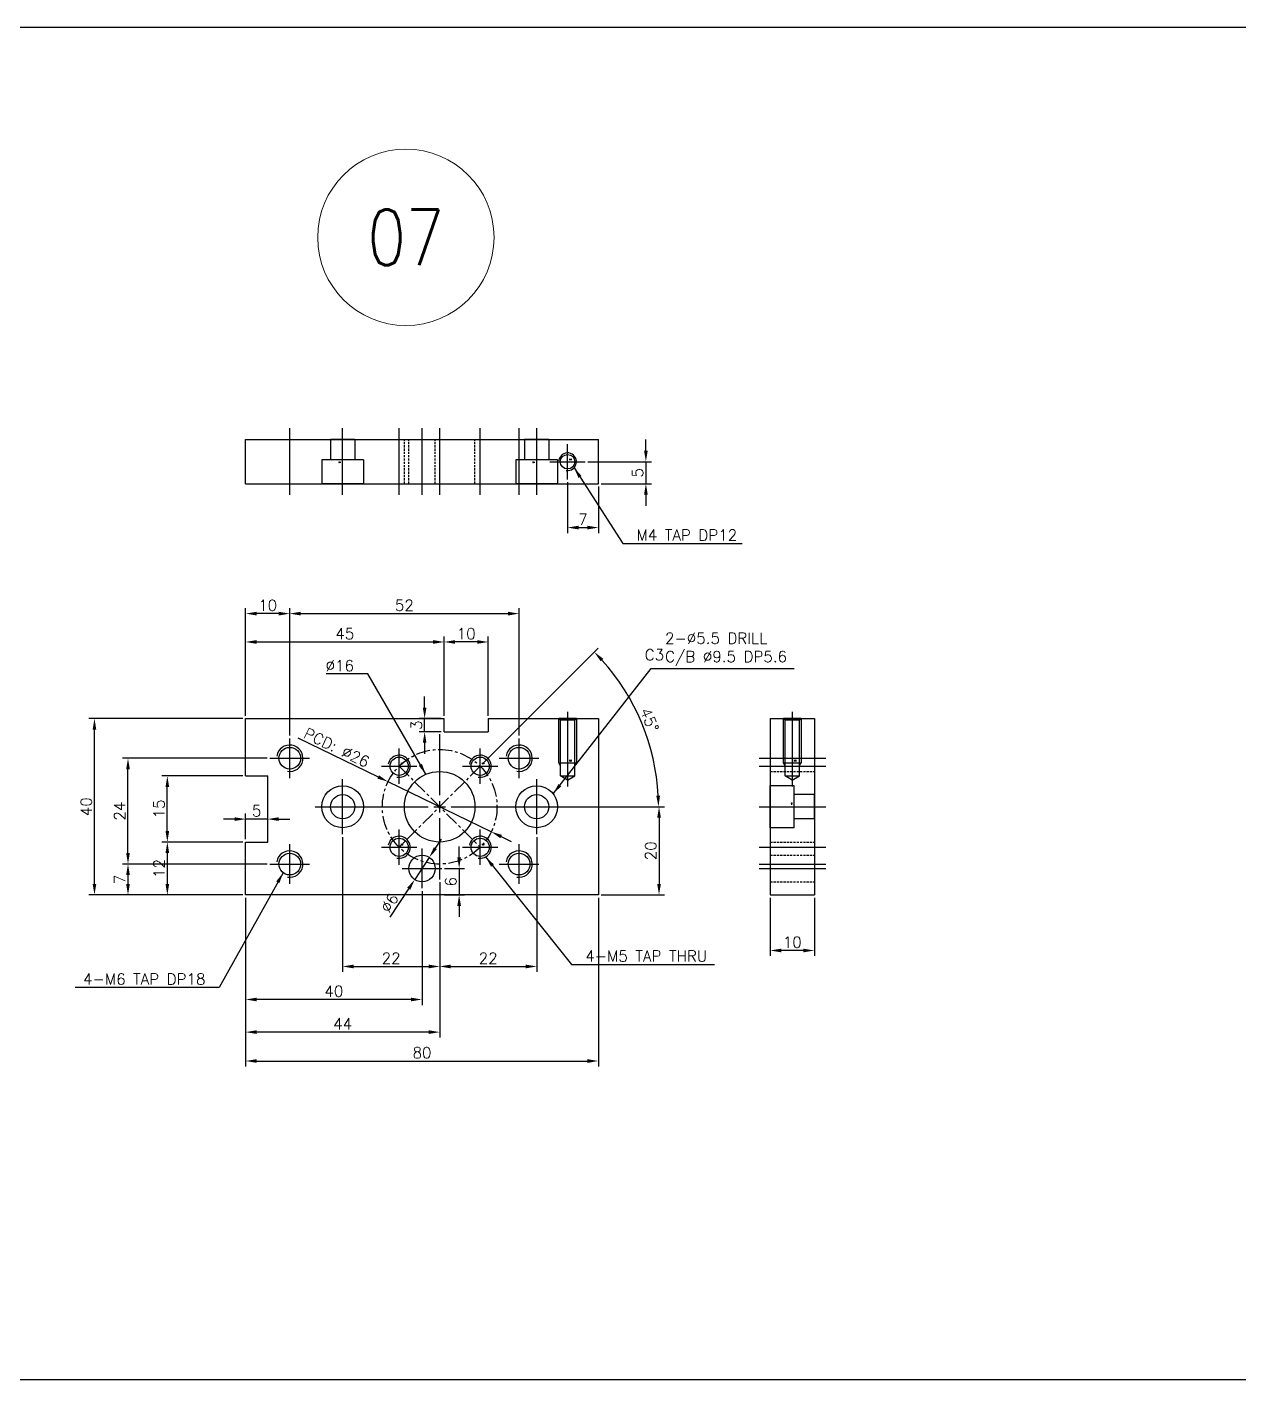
# Model space of a CAD drawing. Header units: millimetres. Extents: x 6260 to 8547, y 5314 to 5985.
# Drawn here: x 7997.2 to 8272, y 5314.5 to 5621.3 of the extents above; entities that cross this region are included whole.
import ezdxf
from ezdxf.enums import TextEntityAlignment as Align

# ---------------------------------------------------------------- set-up
doc = ezdxf.new("R2010")
doc.units = ezdxf.units.MM
for name, pattern in [('CENTER', [50.8, 31.75, -6.35, 6.35, -6.35]), ('DASHED', [0.75, 0.5, -0.25]), ('HIDDEN', [9.525, 6.35, -3.175])]:
    doc.linetypes.add(name, pattern=pattern)
doc.layers.add('05_Datum&CARLine', color=1, linetype='Continuous', lineweight=9)
doc.layers.add('22_Text', color=2, linetype='Continuous', lineweight=20)
doc.layers.add('1', color=220, linetype='CENTER')
doc.layers.add('3', color=223, linetype='HIDDEN')
doc.styles.get("Standard").update_dxf_attribs({"font": 'romans.shx', "bigfont": 'whgtxt.shx'})
doc.dimstyles.new('ISO-25', dxfattribs={"dimtxt": 2.5, "dimasz": 2.5, "dimexe": 1.25, "dimexo": 0.625, "dimtad": 1, "dimtxsty": 'Standard', "dimcen": 2.5, "dimadec": 0, "dimazin": 0, "dimtfac": 1, "dimtmove": 0, "dimatfit": 3, "dimfxl": 1, "dimarcsym": 0})

# ---------------------------------------------------------------- blocks, each defined once
blk = doc.blocks.new('*D343')
at = {"color": 0, "lineweight": -2, "transparency": 16777216}
for p, q in [((8046.18, 5436.5), (8027.8, 5436.5)), ((8029.05, 5434), (8029.05, 5427)), ((8046.18, 5424.5), (8027.8, 5424.5))]:
    blk.add_line(p, q, dxfattribs=at)
at = {"color": 0, "transparency": 16777216}
for points in [[(8028.64, 5434), (8029.47, 5434), (8029.05, 5436.5)], [(8028.64, 5427), (8029.47, 5427), (8029.05, 5424.5)]]:
    blk.add_solid(points, dxfattribs=at)
at = {"layer": 'Defpoints', "color": 0, "transparency": 16777216}
for p in [(8046.81, 5436.5), (8029.05, 5424.5), (8046.81, 5424.5)]:
    blk.add_point(p, dxfattribs=at)
at = {"color": 0, "transparency": 16777216, "insert": (8027.18, 5430.5), "char_height": 2.5, "attachment_point": 5, "rotation": 90}
blk.add_mtext('12', dxfattribs=at)
blk = doc.blocks.new('*D344')
at = {"color": 0, "lineweight": -2, "transparency": 16777216}
for p, q in [((8046.18, 5451.5), (8027.8, 5451.5)), ((8029.05, 5439), (8029.05, 5449)), ((8046.18, 5436.5), (8027.8, 5436.5))]:
    blk.add_line(p, q, dxfattribs=at)
at = {"color": 0, "transparency": 16777216}
for points in [[(8028.64, 5449), (8029.47, 5449), (8029.05, 5451.5)], [(8028.64, 5439), (8029.47, 5439), (8029.05, 5436.5)]]:
    blk.add_solid(points, dxfattribs=at)
at = {"layer": 'Defpoints', "color": 0, "transparency": 16777216}
for p in [(8029.05, 5451.5), (8046.81, 5451.5), (8046.81, 5436.5)]:
    blk.add_point(p, dxfattribs=at)
at = {"color": 0, "transparency": 16777216, "insert": (8027.18, 5444), "char_height": 2.5, "attachment_point": 5, "rotation": 90}
blk.add_mtext('15', dxfattribs=at)
blk = doc.blocks.new('*D345')
at = {"color": 0, "lineweight": -2, "transparency": 16777216}
for p, q in [((8044.31, 5441.69), (8041.81, 5441.69)), ((8046.81, 5437.12), (8046.81, 5442.94)), ((8051.81, 5441.69), (8046.81, 5441.69)), ((8051.81, 5437.12), (8051.81, 5442.94)), ((8054.31, 5441.69), (8056.81, 5441.69))]:
    blk.add_line(p, q, dxfattribs=at)
at = {"color": 0, "transparency": 16777216}
for points in [[(8044.31, 5442.11), (8044.31, 5441.27), (8046.81, 5441.69)], [(8054.31, 5442.11), (8054.31, 5441.27), (8051.81, 5441.69)]]:
    blk.add_solid(points, dxfattribs=at)
at = {"layer": 'Defpoints', "color": 0, "transparency": 16777216}
for p in [(8046.81, 5441.69), (8046.81, 5436.5), (8051.81, 5436.5)]:
    blk.add_point(p, dxfattribs=at)
at = {"color": 0, "transparency": 16777216, "insert": (8049.31, 5443.57), "char_height": 2.5, "attachment_point": 5}
blk.add_mtext('5', dxfattribs=at)
blk = doc.blocks.new('*D346')
at = {"color": 0, "lineweight": -2, "transparency": 16777216}
for p, q in [((8046.81, 5465.12), (8046.81, 5483.12)), ((8049.31, 5481.87), (8089.31, 5481.87)), ((8091.81, 5465.12), (8091.81, 5483.12))]:
    blk.add_line(p, q, dxfattribs=at)
at = {"color": 0, "transparency": 16777216}
for points in [[(8049.31, 5482.29), (8049.31, 5481.45), (8046.81, 5481.87)], [(8089.31, 5482.29), (8089.31, 5481.45), (8091.81, 5481.87)]]:
    blk.add_solid(points, dxfattribs=at)
at = {"layer": 'Defpoints', "color": 0, "transparency": 16777216}
for p in [(8091.81, 5481.87), (8046.81, 5464.5), (8091.81, 5464.5)]:
    blk.add_point(p, dxfattribs=at)
at = {"color": 0, "transparency": 16777216, "insert": (8069.31, 5483.75), "char_height": 2.5, "attachment_point": 5}
blk.add_mtext('45', dxfattribs=at)
blk = doc.blocks.new('*D347')
at = {"color": 0, "lineweight": -2, "transparency": 16777216}
for p, q in [((8091.81, 5465.12), (8091.81, 5483.12)), ((8099.31, 5481.87), (8094.31, 5481.87)), ((8101.81, 5465.12), (8101.81, 5483.12))]:
    blk.add_line(p, q, dxfattribs=at)
at = {"color": 0, "transparency": 16777216}
for points in [[(8094.31, 5482.29), (8094.31, 5481.45), (8091.81, 5481.87)], [(8099.31, 5482.29), (8099.31, 5481.45), (8101.81, 5481.87)]]:
    blk.add_solid(points, dxfattribs=at)
at = {"layer": 'Defpoints', "color": 0, "transparency": 16777216}
for p in [(8091.81, 5481.87), (8091.81, 5464.5), (8101.81, 5464.5)]:
    blk.add_point(p, dxfattribs=at)
at = {"color": 0, "transparency": 16777216, "insert": (8096.81, 5483.75), "char_height": 2.5, "attachment_point": 5}
blk.add_mtext('10', dxfattribs=at)
blk = doc.blocks.new('*D348')
at = {"color": 0, "lineweight": -2, "transparency": 16777216}
for p, q in [((8046.81, 5423.87), (8046.81, 5385.58)), ((8126.81, 5423.87), (8126.81, 5385.58)), ((8049.31, 5386.83), (8124.31, 5386.83))]:
    blk.add_line(p, q, dxfattribs=at)
at = {"color": 0, "transparency": 16777216}
for points in [[(8049.31, 5387.25), (8049.31, 5386.41), (8046.81, 5386.83)], [(8124.31, 5387.25), (8124.31, 5386.41), (8126.81, 5386.83)]]:
    blk.add_solid(points, dxfattribs=at)
at = {"layer": 'Defpoints', "color": 0, "transparency": 16777216}
for p in [(8046.81, 5424.5), (8126.81, 5424.5), (8126.81, 5386.83)]:
    blk.add_point(p, dxfattribs=at)
at = {"color": 0, "transparency": 16777216, "insert": (8086.81, 5388.71), "char_height": 2.5, "attachment_point": 5}
blk.add_mtext('80', dxfattribs=at)
blk = doc.blocks.new('*D349')
at = {"color": 0, "lineweight": -2, "transparency": 16777216}
for p, q in [((8046.18, 5464.5), (8011.28, 5464.5)), ((8012.53, 5427), (8012.53, 5462)), ((8046.18, 5424.5), (8011.28, 5424.5))]:
    blk.add_line(p, q, dxfattribs=at)
at = {"color": 0, "transparency": 16777216}
for points in [[(8012.11, 5462), (8012.94, 5462), (8012.53, 5464.5)], [(8012.11, 5427), (8012.94, 5427), (8012.53, 5424.5)]]:
    blk.add_solid(points, dxfattribs=at)
at = {"layer": 'Defpoints', "color": 0, "transparency": 16777216}
for p in [(8012.53, 5464.5), (8046.81, 5464.5), (8046.81, 5424.5)]:
    blk.add_point(p, dxfattribs=at)
at = {"color": 0, "transparency": 16777216, "insert": (8010.65, 5444.5), "char_height": 2.5, "attachment_point": 5, "rotation": 90}
blk.add_mtext('40', dxfattribs=at)
blk = doc.blocks.new('*D350')
at = {"color": 0, "lineweight": -2, "transparency": 16777216}
for p, q in [((8051.68, 5431.5), (8018.88, 5431.5)), ((8020.13, 5429), (8020.13, 5427)), ((8046.18, 5424.5), (8018.88, 5424.5))]:
    blk.add_line(p, q, dxfattribs=at)
at = {"color": 0, "transparency": 16777216}
for points in [[(8019.72, 5429), (8020.55, 5429), (8020.13, 5431.5)], [(8019.72, 5427), (8020.55, 5427), (8020.13, 5424.5)]]:
    blk.add_solid(points, dxfattribs=at)
at = {"layer": 'Defpoints', "color": 0, "transparency": 16777216}
for p in [(8052.31, 5431.5), (8020.13, 5424.5), (8046.81, 5424.5)]:
    blk.add_point(p, dxfattribs=at)
at = {"color": 0, "transparency": 16777216, "insert": (8018.26, 5428), "char_height": 2.5, "attachment_point": 5, "rotation": 90}
blk.add_mtext('7', dxfattribs=at)
blk = doc.blocks.new('*D351')
at = {"color": 0, "lineweight": -2, "transparency": 16777216}
for p, q in [((8051.68, 5455.5), (8018.88, 5455.5)), ((8020.13, 5434), (8020.13, 5453)), ((8051.68, 5431.5), (8018.88, 5431.5))]:
    blk.add_line(p, q, dxfattribs=at)
at = {"color": 0, "transparency": 16777216}
for points in [[(8019.72, 5453), (8020.55, 5453), (8020.13, 5455.5)], [(8019.72, 5434), (8020.55, 5434), (8020.13, 5431.5)]]:
    blk.add_solid(points, dxfattribs=at)
at = {"layer": 'Defpoints', "color": 0, "transparency": 16777216}
for p in [(8020.13, 5455.5), (8052.31, 5455.5), (8052.31, 5431.5)]:
    blk.add_point(p, dxfattribs=at)
at = {"color": 0, "transparency": 16777216, "insert": (8018.26, 5443.5), "char_height": 2.5, "attachment_point": 5, "rotation": 90}
blk.add_mtext('24', dxfattribs=at)
blk = doc.blocks.new('*D352')
at = {"color": 0, "lineweight": -2, "transparency": 16777216}
for p, q in [((8165.77, 5423.87), (8165.77, 5410.65)), ((8175.77, 5423.87), (8175.77, 5410.65)), ((8173.27, 5411.9), (8168.27, 5411.9))]:
    blk.add_line(p, q, dxfattribs=at)
at = {"color": 0, "transparency": 16777216}
for points in [[(8168.27, 5412.31), (8168.27, 5411.48), (8165.77, 5411.9)], [(8173.27, 5412.31), (8173.27, 5411.48), (8175.77, 5411.9)]]:
    blk.add_solid(points, dxfattribs=at)
at = {"layer": 'Defpoints', "color": 0, "transparency": 16777216}
for p in [(8165.77, 5424.5), (8175.77, 5424.5), (8165.77, 5411.9)]:
    blk.add_point(p, dxfattribs=at)
at = {"color": 0, "transparency": 16777216, "insert": (8170.77, 5413.77), "char_height": 2.5, "attachment_point": 5}
blk.add_mtext('10', dxfattribs=at)
blk = doc.blocks.new('*D353')
at = {"color": 0, "lineweight": -2, "transparency": 16777216}
for p, q in [((8119.68, 5444.5), (8141.8, 5444.5)), ((8140.55, 5442), (8140.55, 5427)), ((8127.43, 5424.5), (8141.8, 5424.5))]:
    blk.add_line(p, q, dxfattribs=at)
at = {"color": 0, "transparency": 16777216}
for points in [[(8140.13, 5442), (8140.97, 5442), (8140.55, 5444.5)], [(8140.13, 5427), (8140.97, 5427), (8140.55, 5424.5)]]:
    blk.add_solid(points, dxfattribs=at)
at = {"layer": 'Defpoints', "color": 0, "transparency": 16777216}
for p in [(8119.06, 5444.5), (8126.81, 5424.5), (8140.55, 5424.5)]:
    blk.add_point(p, dxfattribs=at)
at = {"color": 0, "transparency": 16777216, "insert": (8138.68, 5434.5), "char_height": 2.5, "attachment_point": 5, "rotation": 90}
blk.add_mtext('20', dxfattribs=at)
blk = doc.blocks.new('*D388')
at = {"color": 0, "lineweight": -2, "transparency": 16777216}
for p, q in [((8086.81, 5425.37), (8086.81, 5399.53)), ((8046.81, 5423.87), (8046.81, 5399.53)), ((8084.31, 5400.78), (8049.31, 5400.78))]:
    blk.add_line(p, q, dxfattribs=at)
at = {"color": 0, "transparency": 16777216}
for points in [[(8049.31, 5401.2), (8049.31, 5400.37), (8046.81, 5400.78)], [(8084.31, 5401.2), (8084.31, 5400.37), (8086.81, 5400.78)]]:
    blk.add_solid(points, dxfattribs=at)
at = {"layer": 'Defpoints', "color": 0, "transparency": 16777216}
for p in [(8086.81, 5426), (8046.81, 5424.5), (8046.81, 5400.78)]:
    blk.add_point(p, dxfattribs=at)
at = {"color": 0, "transparency": 16777216, "insert": (8066.81, 5402.66), "char_height": 2.5, "attachment_point": 5}
blk.add_mtext('40', dxfattribs=at)
blk = doc.blocks.new('*D389')
at = {"color": 0, "lineweight": -2, "transparency": 16777216}
for p, q in [((8095.22, 5433), (8095.22, 5435.5)), ((8091.93, 5430.5), (8096.47, 5430.5)), ((8095.22, 5430.5), (8095.22, 5424.5)), ((8091.93, 5424.5), (8096.47, 5424.5)), ((8095.22, 5422), (8095.22, 5419.5))]:
    blk.add_line(p, q, dxfattribs=at)
at = {"color": 0, "transparency": 16777216}
for points in [[(8094.8, 5433), (8095.64, 5433), (8095.22, 5430.5)], [(8094.8, 5422), (8095.64, 5422), (8095.22, 5424.5)]]:
    blk.add_solid(points, dxfattribs=at)
at = {"layer": 'Defpoints', "color": 0, "transparency": 16777216}
for p in [(8091.31, 5430.5), (8091.31, 5424.5), (8095.22, 5424.5)]:
    blk.add_point(p, dxfattribs=at)
at = {"color": 0, "transparency": 16777216, "insert": (8093.34, 5427.5), "char_height": 2.5, "attachment_point": 5, "rotation": 90}
blk.add_mtext('6', dxfattribs=at)
blk = doc.blocks.new('*D390')
at = {"color": 0, "lineweight": -2, "transparency": 16777216}
for p, q in [((8089.83, 5435.09), (8091.2, 5437.18)), ((8088.45, 5433), (8085.16, 5427.99)), ((8079.57, 5419.48), (8083.79, 5425.9))]:
    blk.add_line(p, q, dxfattribs=at)
at = {"color": 0, "transparency": 16777216}
for points in [[(8089.48, 5435.32), (8090.17, 5434.86), (8088.45, 5433)], [(8083.44, 5426.13), (8084.14, 5425.67), (8085.16, 5427.99)]]:
    blk.add_solid(points, dxfattribs=at)
at = {"layer": 'Defpoints', "color": 0, "transparency": 16777216}
for p in [(8088.45, 5433), (8085.16, 5427.99)]:
    blk.add_point(p, dxfattribs=at)
at = {"color": 0, "transparency": 16777216, "insert": (8079.43, 5422.67), "char_height": 2.5, "attachment_point": 5, "rotation": 56.6984}
blk.add_mtext('∅6', dxfattribs=at)
blk = doc.blocks.new('*U294')
at = {"layer": '1', "color": 0, "ltscale": 4, "transparency": 16777216}
for p, q in [((0, 2.6), (0, 16.5)), ((-16.5, 0), (-2.6, 0)), ((2.6, 0), (16.5, 0)), ((0, -16.5), (0, -2.6))]:
    blk.add_line(p, q, dxfattribs=at)
at = {"layer": '1', "color": 0, "linetype": 'Continuous', "ltscale": 4, "transparency": 16777216}
for p, q in [((-1.3, 0), (1.3, 0)), ((0, -1.3), (0, 1.3))]:
    blk.add_line(p, q, dxfattribs=at)
blk = doc.blocks.new('*D391')
at = {"color": 0, "lineweight": -2, "transparency": 16777216}
for p, q in [((8090.81, 5427.37), (8090.81, 5392.13)), ((8046.81, 5423.87), (8046.81, 5392.13)), ((8088.31, 5393.38), (8049.31, 5393.38))]:
    blk.add_line(p, q, dxfattribs=at)
at = {"color": 0, "transparency": 16777216}
for points in [[(8049.31, 5393.8), (8049.31, 5392.97), (8046.81, 5393.38)], [(8088.31, 5393.8), (8088.31, 5392.97), (8090.81, 5393.38)]]:
    blk.add_solid(points, dxfattribs=at)
at = {"layer": 'Defpoints', "color": 0, "transparency": 16777216}
for p in [(8090.81, 5428), (8046.81, 5424.5), (8046.81, 5393.38)]:
    blk.add_point(p, dxfattribs=at)
at = {"color": 0, "transparency": 16777216, "insert": (8068.81, 5395.26), "char_height": 2.5, "attachment_point": 5}
blk.add_mtext('44', dxfattribs=at)
blk = doc.blocks.new('*D392')
at = {"color": 0, "lineweight": -2, "transparency": 16777216}
for p, q in [((8058.64, 5460.09), (8076.86, 5451.26)), ((8102.5, 5438.82), (8079.11, 5450.17)), ((8104.75, 5437.73), (8107, 5436.64))]:
    blk.add_line(p, q, dxfattribs=at)
at = {"color": 0, "transparency": 16777216}
for points in [[(8077.04, 5451.63), (8076.68, 5450.88), (8079.11, 5450.17)], [(8104.93, 5438.11), (8104.57, 5437.36), (8102.5, 5438.82)]]:
    blk.add_solid(points, dxfattribs=at)
at = {"layer": 'Defpoints', "color": 0, "transparency": 16777216}
for p in [(8079.11, 5450.17), (8102.5, 5438.82)]:
    blk.add_point(p, dxfattribs=at)
at = {"color": 0, "transparency": 16777216, "insert": (8067.45, 5457.91), "char_height": 2.5, "attachment_point": 5, "rotation": 334.1267}
blk.add_mtext('PCD: ∅26', dxfattribs=at)
blk = doc.blocks.new('*D393')
at = {"color": 0, "lineweight": -2, "transparency": 16777216}
for p, q in [((8100.44, 5454.13), (8126.77, 5480.46)), ((8107.93, 5444.5), (8141.67, 5444.5))]:
    blk.add_line(p, q, dxfattribs=at)
blk.add_arc((8090.81, 5444.5), 49.61, 2.8874, 42.1126, dxfattribs=at)
at = {"color": 0, "transparency": 16777216}
for points in [[(8127.31, 5477.48), (8127.91, 5478.05), (8125.89, 5479.58)], [(8140.77, 5447.01), (8139.94, 5446.98), (8140.42, 5444.5)]]:
    blk.add_solid(points, dxfattribs=at)
at = {"layer": 'Defpoints', "color": 0, "transparency": 16777216}
for p in [(8138.73, 5457.34), (8100, 5453.69), (8093.41, 5444.5), (8107.31, 5444.5), (8081.61, 5435.3)]:
    blk.add_point(p, dxfattribs=at)
at = {"color": 0, "transparency": 16777216, "insert": (8138.38, 5464.2), "char_height": 2.5, "attachment_point": 5, "rotation": 292.5}
blk.add_mtext('45°', dxfattribs=at)
blk = doc.blocks.new('*D394')
at = {"color": 0, "lineweight": -2, "transparency": 16777216}
for p, q in [((8087.4, 5467), (8087.4, 5469.5)), ((8091.18, 5464.5), (8086.15, 5464.5)), ((8087.4, 5461.5), (8087.4, 5464.5)), ((8091.18, 5461.5), (8086.15, 5461.5)), ((8087.4, 5459), (8087.4, 5456.5))]:
    blk.add_line(p, q, dxfattribs=at)
at = {"color": 0, "transparency": 16777216}
for points in [[(8086.99, 5467), (8087.82, 5467), (8087.4, 5464.5)], [(8086.99, 5459), (8087.82, 5459), (8087.4, 5461.5)]]:
    blk.add_solid(points, dxfattribs=at)
at = {"layer": 'Defpoints', "color": 0, "transparency": 16777216}
for p in [(8087.4, 5464.5), (8091.81, 5464.5), (8091.81, 5461.5)]:
    blk.add_point(p, dxfattribs=at)
at = {"color": 0, "transparency": 16777216, "insert": (8085.53, 5463), "char_height": 2.5, "attachment_point": 5, "rotation": 90}
blk.add_mtext('3', dxfattribs=at)
blk = doc.blocks.new('*D395')
at = {"color": 0, "lineweight": -2, "transparency": 16777216}
for p, q in [((8068.81, 5437.62), (8068.81, 5407.02)), ((8090.81, 5427.37), (8090.81, 5407.02)), ((8071.31, 5408.27), (8088.31, 5408.27))]:
    blk.add_line(p, q, dxfattribs=at)
at = {"color": 0, "transparency": 16777216}
for points in [[(8071.31, 5408.69), (8071.31, 5407.85), (8068.81, 5408.27)], [(8088.31, 5408.69), (8088.31, 5407.85), (8090.81, 5408.27)]]:
    blk.add_solid(points, dxfattribs=at)
at = {"layer": 'Defpoints', "color": 0, "transparency": 16777216}
for p in [(8068.81, 5438.25), (8090.81, 5428), (8090.81, 5408.27)]:
    blk.add_point(p, dxfattribs=at)
at = {"color": 0, "transparency": 16777216, "insert": (8079.81, 5410.15), "char_height": 2.5, "attachment_point": 5}
blk.add_mtext('22', dxfattribs=at)
blk = doc.blocks.new('*D396')
at = {"color": 0, "lineweight": -2, "transparency": 16777216}
for p, q in [((8112.81, 5437.62), (8112.81, 5407.02)), ((8090.81, 5427.37), (8090.81, 5407.02)), ((8093.31, 5408.27), (8110.31, 5408.27))]:
    blk.add_line(p, q, dxfattribs=at)
at = {"color": 0, "transparency": 16777216}
for points in [[(8093.31, 5408.69), (8093.31, 5407.85), (8090.81, 5408.27)], [(8110.31, 5408.69), (8110.31, 5407.85), (8112.81, 5408.27)]]:
    blk.add_solid(points, dxfattribs=at)
at = {"layer": 'Defpoints', "color": 0, "transparency": 16777216}
for p in [(8112.81, 5438.25), (8090.81, 5428), (8112.81, 5408.27)]:
    blk.add_point(p, dxfattribs=at)
at = {"color": 0, "transparency": 16777216, "insert": (8101.81, 5410.15), "char_height": 2.5, "attachment_point": 5}
blk.add_mtext('22', dxfattribs=at)
blk = doc.blocks.new('*D397')
at = {"color": 0, "lineweight": -2, "transparency": 16777216}
for p, q in [((8046.81, 5465.12), (8046.81, 5489.55)), ((8056.81, 5460.62), (8056.81, 5489.55)), ((8054.31, 5488.3), (8049.31, 5488.3))]:
    blk.add_line(p, q, dxfattribs=at)
at = {"color": 0, "transparency": 16777216}
for points in [[(8049.31, 5488.72), (8049.31, 5487.88), (8046.81, 5488.3)], [(8054.31, 5488.72), (8054.31, 5487.88), (8056.81, 5488.3)]]:
    blk.add_solid(points, dxfattribs=at)
at = {"layer": 'Defpoints', "color": 0, "transparency": 16777216}
for p in [(8046.81, 5488.3), (8046.81, 5464.5), (8056.81, 5460)]:
    blk.add_point(p, dxfattribs=at)
at = {"color": 0, "transparency": 16777216, "insert": (8051.81, 5490.18), "char_height": 2.5, "attachment_point": 5}
blk.add_mtext('10', dxfattribs=at)
blk = doc.blocks.new('*D398')
at = {"color": 0, "lineweight": -2, "transparency": 16777216}
for p, q in [((8056.81, 5460.62), (8056.81, 5489.55)), ((8108.81, 5460.62), (8108.81, 5489.55)), ((8059.31, 5488.3), (8106.31, 5488.3))]:
    blk.add_line(p, q, dxfattribs=at)
at = {"color": 0, "transparency": 16777216}
for points in [[(8059.31, 5488.72), (8059.31, 5487.88), (8056.81, 5488.3)], [(8106.31, 5488.72), (8106.31, 5487.88), (8108.81, 5488.3)]]:
    blk.add_solid(points, dxfattribs=at)
at = {"layer": 'Defpoints', "color": 0, "transparency": 16777216}
for p in [(8108.81, 5488.3), (8056.81, 5460), (8108.81, 5460)]:
    blk.add_point(p, dxfattribs=at)
at = {"color": 0, "transparency": 16777216, "insert": (8082.81, 5490.18), "char_height": 2.5, "attachment_point": 5}
blk.add_mtext('52', dxfattribs=at)
blk = doc.blocks.new('*D399')
at = {"color": 0, "lineweight": -2, "transparency": 16777216}
for p, q in [((8119.81, 5518.13), (8119.81, 5506.56)), ((8126.81, 5517.13), (8126.81, 5506.56)), ((8122.31, 5507.81), (8124.31, 5507.81))]:
    blk.add_line(p, q, dxfattribs=at)
at = {"color": 0, "transparency": 16777216}
for points in [[(8122.31, 5508.23), (8122.31, 5507.39), (8119.81, 5507.81)], [(8124.31, 5508.23), (8124.31, 5507.39), (8126.81, 5507.81)]]:
    blk.add_solid(points, dxfattribs=at)
at = {"layer": 'Defpoints', "color": 0, "transparency": 16777216}
for p in [(8119.81, 5518.76), (8126.81, 5517.76), (8126.81, 5507.81)]:
    blk.add_point(p, dxfattribs=at)
at = {"color": 0, "transparency": 16777216, "insert": (8123.31, 5509.69), "char_height": 2.5, "attachment_point": 5}
blk.add_mtext('7', dxfattribs=at)
blk = doc.blocks.new('*D400')
at = {"color": 0, "lineweight": -2, "transparency": 16777216}
for p, q in [((8137.57, 5525.26), (8137.57, 5527.76)), ((8124.43, 5522.76), (8138.82, 5522.76)), ((8137.57, 5522.76), (8137.57, 5517.76)), ((8127.43, 5517.76), (8138.82, 5517.76)), ((8137.57, 5515.26), (8137.57, 5512.76))]:
    blk.add_line(p, q, dxfattribs=at)
at = {"color": 0, "transparency": 16777216}
for points in [[(8137.15, 5525.26), (8137.99, 5525.26), (8137.57, 5522.76)], [(8137.15, 5515.26), (8137.99, 5515.26), (8137.57, 5517.76)]]:
    blk.add_solid(points, dxfattribs=at)
at = {"layer": 'Defpoints', "color": 0, "transparency": 16777216}
for p in [(8123.81, 5522.76), (8126.81, 5517.76), (8137.57, 5517.76)]:
    blk.add_point(p, dxfattribs=at)
at = {"color": 0, "transparency": 16777216, "insert": (8135.7, 5520.26), "char_height": 2.5, "attachment_point": 5, "rotation": 90}
blk.add_mtext('5', dxfattribs=at)

msp = doc.modelspace()

# ---------------------------------------------------------------- linework, layer by layer
for p, q in [((6260.412, 5621.337), (8546.856, 5621.337)), ((8066.057, 5527.755), (8066.057, 5523.155)), ((8071.557, 5527.755), (8066.057, 5527.755)), ((8071.557, 5527.755), (8071.557, 5523.155)), ((8110.057, 5527.755), (8110.057, 5523.155)), ((8115.557, 5527.755), (8110.057, 5527.755)), ((8115.557, 5527.755), (8115.557, 5523.155)), ((8064.057, 5523.155), (8064.057, 5517.755)), ((8073.557, 5523.155), (8064.057, 5523.155)), ((8073.557, 5523.155), (8073.557, 5517.755)), ((8108.057, 5523.155), (8108.057, 5517.755)), ((8117.557, 5523.155), (8108.057, 5523.155)), ((8117.557, 5523.155), (8117.557, 5517.755)), ((8073.557, 5517.755), (8064.057, 5517.755)), ((8117.557, 5517.755), (8108.057, 5517.755)), ((8118.182, 5464.135), (8117.807, 5464.495)), ((8121.807, 5464.495), (8117.807, 5464.495)), ((8117.807, 5464.495), (8121.807, 5464.495)), ((8121.432, 5464.135), (8118.182, 5464.135)), ((8118.182, 5451.495), (8118.182, 5464.135)), ((8121.807, 5464.495), (8121.432, 5464.135)), ((8121.432, 5451.495), (8121.432, 5464.135)), ((8169.148, 5464.135), (8168.773, 5464.495)), ((8172.773, 5464.495), (8168.773, 5464.495)), ((8168.773, 5464.495), (8172.773, 5464.495)), ((8172.398, 5464.135), (8169.148, 5464.135)), ((8169.148, 5451.495), (8169.148, 5464.135)), ((8172.773, 5464.495), (8172.398, 5464.135)), ((8172.398, 5451.495), (8172.398, 5464.135)), ((8117.807, 5454.495), (8121.807, 5454.495)), ((8168.773, 5454.495), (8172.773, 5454.495)), ((8119.807, 5450.562), (8118.182, 5451.495)), ((8118.182, 5451.495), (8121.432, 5451.495)), ((8119.807, 5450.562), (8121.432, 5451.495)), ((8170.773, 5450.562), (8169.148, 5451.495)), ((8169.148, 5451.495), (8172.398, 5451.495)), ((8170.773, 5450.562), (8172.398, 5451.495)), ((8171.173, 5449.245), (8165.773, 5449.245)), ((8165.773, 5439.745), (8165.773, 5449.245)), ((8171.173, 5439.745), (8171.173, 5449.245)), ((8175.773, 5447.245), (8171.173, 5447.245)), ((8175.773, 5441.745), (8175.773, 5447.245)), ((8175.773, 5441.745), (8171.173, 5441.745)), ((8171.173, 5439.745), (8165.773, 5439.745)), ((8546.856, 5314.492), (6260.412, 5314.492))]:
    msp.add_line(p, q)
at = {"color": 3}
for p, q in [((8046.807, 5517.755), (8046.807, 5527.755)), ((8046.807, 5527.755), (8126.807, 5527.755)), ((8126.807, 5517.755), (8126.807, 5527.755)), ((8046.807, 5517.755), (8126.807, 5517.755)), ((8046.807, 5464.495), (8091.807, 5464.495)), ((8046.807, 5451.495), (8046.807, 5464.495)), ((8091.807, 5461.495), (8091.807, 5464.495)), ((8101.807, 5464.495), (8126.807, 5464.495)), ((8101.807, 5464.495), (8101.807, 5461.495)), ((8126.807, 5464.495), (8126.807, 5424.495)), ((8165.773, 5464.495), (8175.773, 5464.495)), ((8165.773, 5464.495), (8165.773, 5424.495)), ((8175.773, 5464.495), (8175.773, 5424.495)), ((8091.807, 5461.495), (8101.807, 5461.495)), ((8046.807, 5451.495), (8051.807, 5451.495)), ((8051.807, 5436.495), (8051.807, 5451.495)), ((8046.807, 5424.495), (8046.807, 5436.495)), ((8046.807, 5436.495), (8051.807, 5436.495)), ((8126.807, 5424.495), (8046.807, 5424.495)), ((8165.773, 5424.495), (8175.773, 5424.495))]:
    msp.add_line(p, q, dxfattribs=at)
at = {"color": 4, "linetype": 'DASHED'}
for p, q in [((8082.807, 5517.755), (8082.807, 5527.755)), ((8083.807, 5517.755), (8083.807, 5527.755)), ((8089.807, 5517.755), (8089.807, 5527.755)), ((8098.807, 5517.755), (8098.807, 5527.755)), ((8165.773, 5452.495), (8175.773, 5452.495)), ((8165.773, 5436.495), (8175.773, 5436.495)), ((8165.773, 5433.495), (8175.773, 5433.495)), ((8165.773, 5427.495), (8175.773, 5427.495))]:
    msp.add_line(p, q, dxfattribs=at)
for centre, radius in [((8119.807, 5522.755), 1.639), ((8056.807, 5455.495), 2.459), ((8081.614, 5453.688), 2.067), ((8099.999, 5453.688), 2.067), ((8108.807, 5455.495), 2.459), ((8090.807, 5444.495), 8), ((8068.807, 5444.495), 4.75), ((8068.807, 5444.495), 2.75), ((8112.807, 5444.495), 4.75), ((8112.807, 5444.495), 2.75), ((8081.614, 5435.303), 2.067), ((8099.999, 5435.303), 2.067), ((8056.807, 5431.495), 2.459), ((8086.807, 5430.495), 3), ((8108.807, 5431.495), 2.459)]:
    msp.add_circle(centre, radius)
at = {"layer": '05_Datum&CARLine'}
msp.add_circle((8083.143, 5573.64), 20, dxfattribs=at)
at = {"layer": '1', "ltscale": 5}
for p, q in [((8056.807, 5515.255), (8056.807, 5530.355)), ((8068.807, 5515.255), (8068.807, 5530.355)), ((8081.614, 5515.255), (8081.614, 5530.355)), ((8086.807, 5515.255), (8086.807, 5530.355)), ((8090.807, 5515.255), (8090.807, 5530.355)), ((8099.999, 5515.255), (8099.999, 5530.355)), ((8108.807, 5515.255), (8108.807, 5530.355)), ((8112.807, 5515.255), (8112.807, 5530.355)), ((8163.273, 5455.495), (8178.373, 5455.495)), ((8163.273, 5453.688), (8178.373, 5453.688)), ((8068.807, 5438.245), (8068.807, 5450.745)), ((8112.807, 5438.245), (8112.807, 5450.745)), ((8062.557, 5444.495), (8075.057, 5444.495)), ((8106.557, 5444.495), (8119.057, 5444.495)), ((8163.273, 5444.495), (8178.373, 5444.495)), ((8163.273, 5435.303), (8178.373, 5435.303)), ((8163.273, 5431.495), (8178.373, 5431.495)), ((8163.273, 5430.495), (8178.373, 5430.495))]:
    msp.add_line(p, q, dxfattribs=at)
at = {"layer": '1', "ltscale": 3}
for p, q in [((8119.807, 5518.755), (8119.807, 5526.755)), ((8115.807, 5522.755), (8123.807, 5522.755)), ((8119.807, 5465.995), (8119.807, 5449.062)), ((8170.773, 5465.995), (8170.773, 5449.062)), ((8081.614, 5449.688), (8081.614, 5457.688)), ((8099.999, 5449.688), (8099.999, 5457.688)), ((8077.614, 5453.688), (8085.614, 5453.688)), ((8095.999, 5453.688), (8103.999, 5453.688)), ((8081.614, 5431.303), (8081.614, 5439.303)), ((8099.999, 5431.303), (8099.999, 5439.303)), ((8077.614, 5435.303), (8085.614, 5435.303)), ((8095.999, 5435.303), (8103.999, 5435.303))]:
    msp.add_line(p, q, dxfattribs=at)
at = {"layer": '1', "linetype": 'ByBlock'}
for p, q in [((8117.807, 5454.495), (8117.807, 5464.495)), ((8121.807, 5464.495), (8121.807, 5454.495)), ((8168.773, 5454.495), (8168.773, 5464.495)), ((8172.773, 5464.495), (8172.773, 5454.495)), ((8118.167, 5453.87), (8117.807, 5454.495)), ((8121.446, 5453.87), (8121.807, 5454.495)), ((8169.134, 5453.87), (8168.773, 5454.495)), ((8172.412, 5453.87), (8172.773, 5454.495))]:
    msp.add_line(p, q, dxfattribs=at)
at = {"layer": '1', "ltscale": 4}
for p, q in [((8056.807, 5450.995), (8056.807, 5459.995)), ((8108.807, 5450.995), (8108.807, 5459.995)), ((8052.307, 5455.495), (8061.307, 5455.495)), ((8104.307, 5455.495), (8113.307, 5455.495)), ((8056.807, 5426.995), (8056.807, 5435.995)), ((8086.807, 5425.995), (8086.807, 5434.995)), ((8108.807, 5426.995), (8108.807, 5435.995)), ((8052.307, 5431.495), (8061.307, 5431.495)), ((8104.307, 5431.495), (8113.307, 5431.495)), ((8082.307, 5430.495), (8091.307, 5430.495))]:
    msp.add_line(p, q, dxfattribs=at)
at = {"layer": '1', "ltscale": 0.1}
for p, q in [((8081.614, 5453.688), (8099.999, 5435.303)), ((8099.999, 5453.688), (8081.614, 5435.303))]:
    msp.add_line(p, q, dxfattribs=at)
msp.add_circle((8090.807, 5444.495), 13, dxfattribs=at)
at = {"layer": '1', "linetype": 'ByBlock'}
for centre, radius, start, end in [((8119.807, 5522.755), 2, 261.37307, 171.37307), ((8056.807, 5455.495), 3, 260.40593, 170.40593), ((8081.614, 5453.688), 2.5, 258.46304, 168.46304), ((8099.999, 5453.688), 2.5, 258.46304, 168.46304), ((8108.807, 5455.495), 3, 260.40593, 170.40593), ((8081.614, 5435.303), 2.5, 258.46304, 168.46304), ((8099.999, 5435.303), 2.5, 258.46304, 168.46304), ((8056.807, 5431.495), 3, 260.40593, 170.40593), ((8108.807, 5431.495), 3, 260.40593, 170.40593)]:
    msp.add_arc(centre, radius, start, end, dxfattribs=at)

# ---------------------------------------------------------------- block references
at = {"layer": '1', "ltscale": 4}
msp.add_blockref('*U294', (8090.807, 5444.495), dxfattribs=at)

# ---------------------------------------------------------------- texts
at = {"color": 1, "insert": (8135.444, 5504.854), "char_height": 2.5, "attachment_point": 7}
msp.add_mtext('M4 TAP DP12', dxfattribs=at)
at = {"char_height": 2.5}
for s, insert, attachment_point in [('2-%%C5.5 DRILL\\PC/B %%C9.5 DP5.6', (8141.927, 5476.46), 7), ('%%C16', (8071.37, 5475.24), 9), ('C3', (8137.312, 5477.709), 7), ('4-M5 TAP THRU', (8123.834, 5409.38), 7), ('4-M6 TAP DP18', (8037.691, 5404.144), 9)]:
    msp.add_mtext(s, dxfattribs=dict(at, insert=insert, attachment_point=attachment_point))
at = {"layer": '22_Text', "width": 0.8}
msp.add_text('07', height=12.675, dxfattribs=at).set_placement((8083.143, 5573.64), align=Align.MIDDLE)
at = {"layer": '3'}
for s, height, p in [('M4', 0.3333, (8120.169, 5523.099)), ('M5', 0.25, (8082.05, 5454.2)), ('M5', 0.25, (8100.435, 5454.2)), ('M4', 0.3333, (8120.155, 5454.77)), ('M4', 0.3333, (8171.122, 5454.77)), ('M5', 0.25, (8082.05, 5435.815)), ('M5', 0.25, (8100.435, 5435.815))]:
    msp.add_text(s, height=height, dxfattribs=at).set_placement(p)
for rotation, p in [(180, (8068.353, 5522.725)), (180, (8112.353, 5522.725)), (90, (8170.743, 5444.949))]:
    msp.add_text('M5', height=0.25, rotation=rotation, dxfattribs=at).set_placement(p)

# ---------------------------------------------------------------- dimensions: what is measured, and where the dimension line sits
at = {"color": 1}
dim = msp.add_linear_dim(base=(8137.572, 5517.755), p1=(8123.807, 5522.755), p2=(8126.807, 5517.755), angle=90, dimstyle='ISO-25', dxfattribs=at)
dim.commit()
dim.dimension.update_dxf_attribs({"geometry": '*D400', "text_midpoint": (8135.697, 5520.255)})
dim = msp.add_linear_dim(base=(8126.807, 5507.81), p1=(8119.807, 5518.755), p2=(8126.807, 5517.755), dimstyle='ISO-25', dxfattribs=at)
dim.commit()
dim.dimension.update_dxf_attribs({"geometry": '*D399', "text_midpoint": (8123.307, 5507.81), "dimtype": 160})
for base, p1, p2, picture, middle in [((8046.807, 5488.3), (8056.807, 5459.995), (8046.807, 5464.495), '*D397', (8051.807, 5490.175)), ((8108.807, 5488.3), (8056.807, 5459.995), (8108.807, 5459.995), '*D398', (8082.807, 5490.175)), ((8091.807, 5481.871), (8046.807, 5464.495), (8091.807, 5464.495), '*D346', (8069.307, 5483.746)), ((8091.807, 5481.871), (8101.807, 5464.495), (8091.807, 5464.495), '*D347', (8096.807, 5483.746)), ((8046.807, 5441.691), (8051.807, 5436.495), (8046.807, 5436.495), '*D345', (8049.307, 5443.566)), ((8112.807, 5408.271), (8090.807, 5427.995), (8112.807, 5438.245), '*D396', (8101.807, 5410.146)), ((8165.773, 5411.896), (8175.773, 5424.495), (8165.773, 5424.495), '*D352', (8170.773, 5413.771))]:
    dim = msp.add_linear_dim(base=base, p1=p1, p2=p2, dimstyle='ISO-25')
    dim.commit()
    dim.dimension.update_dxf_attribs({"geometry": picture, "text_midpoint": middle})
dim = msp.add_angular_dim_2l(base=(8138.73, 5457.337), line1=((8093.407, 5444.495), (8107.307, 5444.495)), line2=((8099.999, 5453.688), (8081.614, 5435.303)), dimstyle='ISO-25')
dim.commit()
dim.dimension.update_dxf_attribs({"geometry": '*D393', "text_midpoint": (8138.376, 5464.2)})
for base, p1, p2, picture, middle in [((8087.403, 5464.495), (8091.807, 5461.495), (8091.807, 5464.495), '*D394', (8085.528, 5462.995)), ((8012.525, 5464.495), (8046.807, 5424.495), (8046.807, 5464.495), '*D349', (8010.65, 5444.495)), ((8020.132, 5455.495), (8052.307, 5431.495), (8052.307, 5455.495), '*D351', (8018.257, 5443.495)), ((8029.052, 5451.495), (8046.807, 5436.495), (8046.807, 5451.495), '*D344', (8027.177, 5443.995)), ((8140.55, 5424.495), (8119.057, 5444.495), (8126.807, 5424.495), '*D353', (8138.675, 5434.495)), ((8029.052, 5424.495), (8046.807, 5436.495), (8046.807, 5424.495), '*D343', (8027.177, 5430.495)), ((8020.132, 5424.495), (8052.307, 5431.495), (8046.807, 5424.495), '*D350', (8018.257, 5427.995))]:
    dim = msp.add_linear_dim(base=base, p1=p1, p2=p2, angle=90, dimstyle='ISO-25')
    dim.commit()
    dim.dimension.update_dxf_attribs({"geometry": picture, "text_midpoint": middle})
dim = msp.add_diameter_dim_2p(p1=(8102.503, 5438.823), p2=(8079.11, 5450.168), text='PCD: <>', dimstyle='ISO-25')
dim.commit()
dim.dimension.update_dxf_attribs({"geometry": '*D392', "text_midpoint": (8067.446, 5457.909)})
for base, p1, p2, picture, middle in [((8090.807, 5408.271), (8068.807, 5438.245), (8090.807, 5427.995), '*D395', (8079.807, 5408.271)), ((8046.807, 5393.385), (8090.807, 5427.995), (8046.807, 5424.495), '*D391', (8068.807, 5393.385)), ((8046.807, 5400.784), (8086.807, 5425.995), (8046.807, 5424.495), '*D388', (8066.807, 5400.784)), ((8126.807, 5386.831), (8046.807, 5424.495), (8126.807, 5424.495), '*D348', (8086.807, 5386.831))]:
    dim = msp.add_linear_dim(base=base, p1=p1, p2=p2, dimstyle='ISO-25')
    dim.commit()
    dim.dimension.update_dxf_attribs({"geometry": picture, "text_midpoint": middle, "dimtype": 160})
dim = msp.add_diameter_dim_2p(p1=(8088.454, 5433.003), p2=(8085.159, 5427.988), dimstyle='ISO-25')
dim.commit()
dim.dimension.update_dxf_attribs({"geometry": '*D390', "text_midpoint": (8079.425, 5422.674)})
dim = msp.add_linear_dim(base=(8095.219, 5424.495), p1=(8091.307, 5430.495), p2=(8091.307, 5424.495), angle=90, dimstyle='ISO-25')
dim.commit()
dim.dimension.update_dxf_attribs({"geometry": '*D389', "text_midpoint": (8095.219, 5427.495), "dimtype": 160})

# ---------------------------------------------------------------- leaders
at = {"color": 1, "annotation_type": 0, "has_hookline": 1, "hookline_direction": 0, "text_width": 23.943}
msp.add_leader([(8121.276, 5521.398), (8132.319, 5504.229), (8134.819, 5504.229)], dimstyle='ISO-25', dxfattribs=at)
at = {"annotation_type": 0, "has_hookline": 1}
for points, hookline_direction, text_width in [([(8087.674, 5451.857), (8074.495, 5474.615), (8071.995, 5474.615)], 1, 6.31), ([(8116.533, 5447.44), (8138.802, 5475.835), (8141.302, 5475.835)], 0, 29.301), ([(8101.215, 5433.119), (8120.709, 5408.755), (8123.209, 5408.755)], 0, 29.301), ([(8055.314, 5429.541), (8040.816, 5403.519), (8038.316, 5403.519)], 1, 29.539)]:
    msp.add_leader(points, dimstyle='ISO-25', dxfattribs=dict(at, hookline_direction=hookline_direction, text_width=text_width))

doc.saveas('drawing.dxf')
